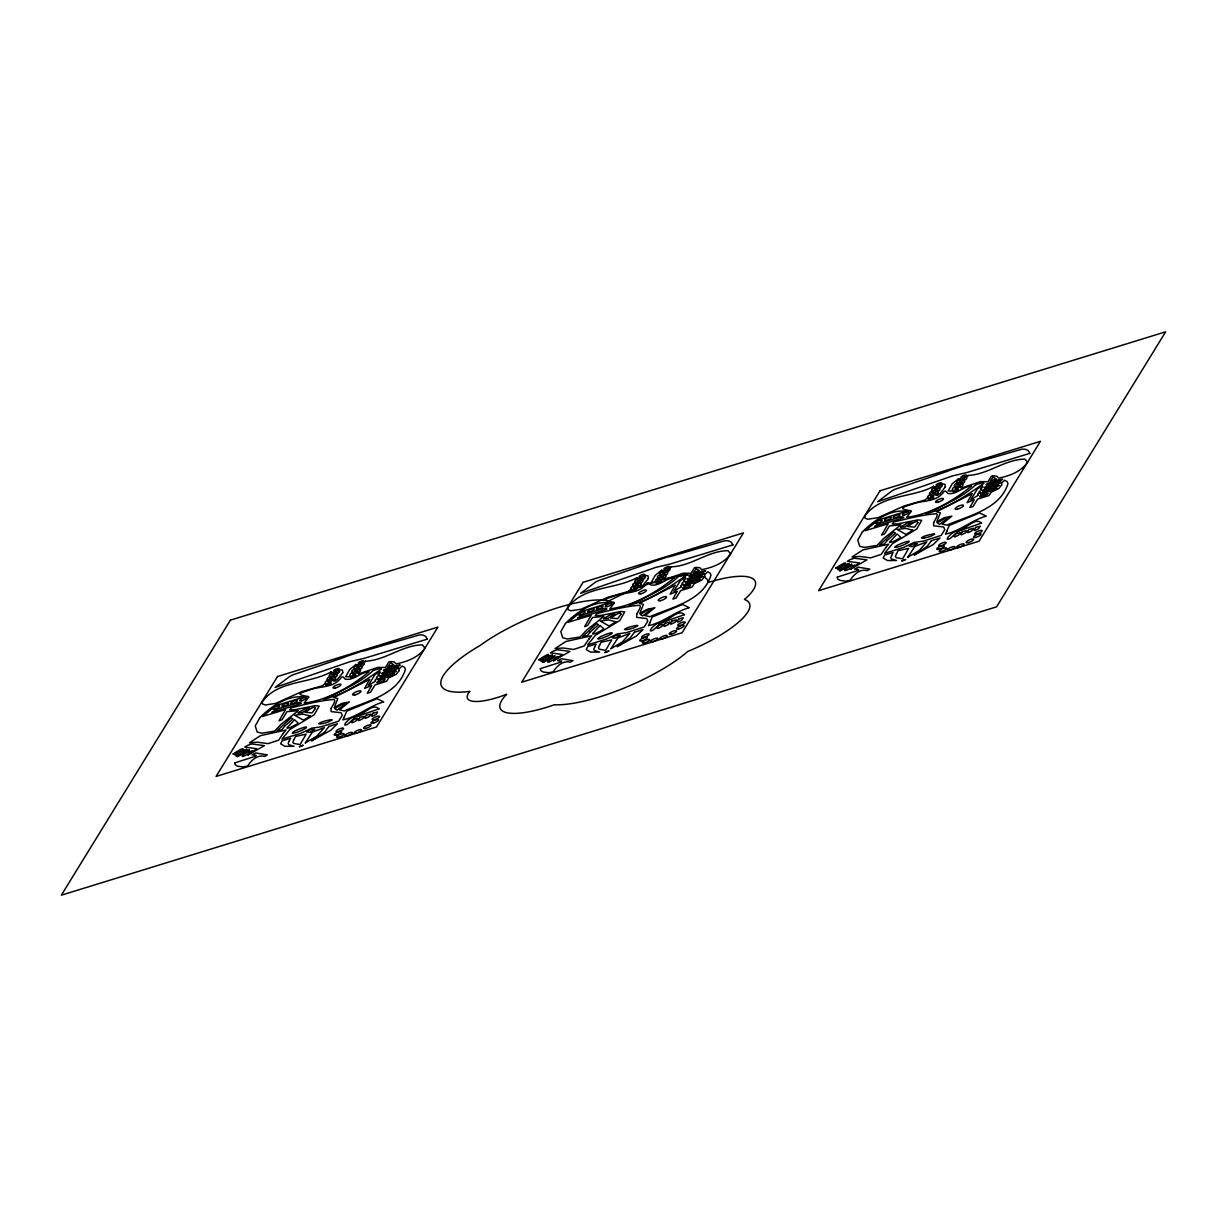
<?xml version="1.0" encoding="UTF-8"?>
<svg xmlns="http://www.w3.org/2000/svg" width="1227" height="1227" viewBox="0 0 1227 1227"><rect width="100%" height="100%" fill="white"/><g stroke="black" fill="none" stroke-linecap="round" stroke-linejoin="round"><path stroke-width="1.5" d="M377.164 682.595C385.631 682.151 388.729 676.414 379.097 680.924M682.779 588.469C690.801 587.978 694.543 582.258 684.666 586.721A2.96 0.813 -23.3 0 0 682.81 588.3M636.614 577.81C615.248 589.696 583.285 585.862 567.886 607.656L568.116 609.788L570.954 610.785L581.138 609.19L607.58 597.38L628.025 591.567L631.322 588.837A5.69 1.564 -23.3 0 1 633.884 585.54A5.69 1.564 -23.3 0 1 636.015 581.966A5.69 1.564 -23.3 0 1 638.362 578.316A5.66 1.564 -23.3 0 1 636.614 577.81L636.66 577.932A5.721 1.58 -23.3 0 0 638.362 578.331M933.578 486.26L933.578 486.122A5.66 1.564 -23.3 0 0 935.327 486.766A5.69 1.564 -23.3 0 0 932.98 490.417A5.69 1.564 -23.3 0 0 930.848 493.99A5.69 1.564 -23.3 0 0 928.287 497.272L924.989 500.002L904.529 505.815L878.103 517.641L867.918 519.22L865.081 518.223L864.851 516.107C880.234 494.374 912.397 497.932 933.624 486.383A5.721 1.58 -23.3 0 0 935.327 486.766M398.99 670.832L396.26 674.252L388.637 677.902L386.536 681.322L375.063 684.865L370.493 692.289L367.302 693.27L371.704 685.479L364.526 688.424L369.741 679.329L333.928 697.549L337.824 698.608L334.235 707.55L341.428 703.608L349.342 701.905L339.48 709.835L344.342 710.924C365.83 701.43 397.747 695.08 405.431 669.313L404.665 667.427L402.073 666.031L398.714 669.221A12.607 3.482 -23.3 0 1 399.036 669.62L399.097 669.743A12.408 3.42 -23.3 0 1 399.128 670.709M704.62 576.521L701.829 580.049L694.221 583.684L692.12 587.104L680.632 590.647L676.062 598.086L672.887 599.067L677.289 591.276L670.111 594.221L675.31 585.126L639.512 603.331L643.408 604.39L639.804 613.331L647.012 609.405L654.911 607.702L645.065 615.617L649.911 616.721C671.399 607.212 703.316 600.877 711 575.095L710.249 573.208L707.657 571.813L704.298 575.003A12.607 3.482 -23.3 0 1 704.62 575.417L704.681 575.54A12.408 3.42 -23.3 0 1 704.712 576.491M1001.539 485.064L998.793 488.484L991.186 492.134L989.085 495.555L977.597 499.098L973.026 506.521L969.836 507.503L974.253 499.711L967.075 502.671L972.275 493.561L936.477 511.782L940.373 512.84L936.768 521.782L943.962 517.855L951.876 516.138L942.029 524.067L946.876 525.156C968.364 515.662 1000.281 509.312 1007.965 483.545L1007.214 481.659L1004.622 480.263L1001.263 483.453A12.607 3.482 -23.3 0 1 1001.585 483.852L1001.646 483.99A12.408 3.42 -23.3 0 1 1001.677 484.941M365.554 661.246C385.585 660.218 402.287 645.172 422.364 644.865L425.017 648.04C418.698 657.396 406.674 661.859 396.122 663.868L394.25 661.92L390.232 661.568L388.79 662.059L385.462 667.488L377.839 667.381L358.483 673.93L357.839 673.117A5.69 1.564 -23.3 0 0 359.128 670.003A5.69 1.564 -23.3 0 0 360.922 666.644A5.69 1.564 -23.3 0 0 362.671 663.101L363.453 662.703A5.66 1.564 -23.3 0 0 365.324 661.445L365.554 661.246A5.736 1.58 -23.3 0 1 363.069 662.902M968.088 475.478C988.134 474.45 1004.836 459.404 1024.913 459.097L1027.566 462.272C1021.247 471.628 1009.207 476.091 998.655 478.101L996.784 476.153L992.766 475.8L991.339 476.291L987.996 481.72L980.388 481.628L961.032 488.162L960.373 487.349A5.69 1.564 -23.3 0 0 961.661 484.236A5.69 1.564 -23.3 0 0 963.456 480.877A5.69 1.564 -23.3 0 0 965.22 477.334A5.736 1.58 -23.3 0 0 968.088 475.478L967.858 475.677A5.66 1.564 -23.3 0 1 965.22 477.334M399.557 665.479L400.14 664.942L395.385 665.709A59.371 16.365 -23.3 0 0 389.619 667.457L388.069 667.994A3.006 0.828 -23.3 0 0 387.533 668.194A5.445 1.503 -23.3 0 1 386.827 668.47L383.422 670.448L396.244 667.043A7.791 2.147 -23.3 0 0 399.481 665.555M705.142 571.276L705.632 570.647L700.97 571.491A59.371 16.365 -23.3 0 0 695.203 573.254L693.638 573.776A3.006 0.828 -23.3 0 0 693.117 573.991A5.445 1.503 -23.3 0 1 692.411 574.267L688.991 576.23L701.813 572.825A7.791 2.147 -23.3 0 0 705.05 571.337L705.019 571.337M331.045 671.875C309.419 684.129 277.747 680.003 262.317 701.859L262.532 703.991L265.369 704.988L275.554 703.408L301.995 691.583L322.44 685.77L325.738 683.04A5.69 1.564 -23.3 0 1 328.299 679.743A5.69 1.564 -23.3 0 1 330.446 676.184A5.69 1.564 -23.3 0 1 332.793 672.534L332.21 672.565A5.721 1.58 -23.3 0 1 331.045 671.89A5.66 1.564 -23.3 0 0 332.471 672.565M383.085 674.559L379.726 676.598A3.144 0.859 -23.3 0 0 379.879 676.675L391.72 673.5A12.623 3.482 -23.3 0 0 395.738 671.644L396.352 670.97L391.643 671.798A59.371 16.365 -23.3 0 0 385.891 673.546L384.465 674.022A3.006 0.828 -23.3 0 0 383.806 674.283A5.445 1.503 -23.3 0 1 383.085 674.559M992.168 481.69L990.603 482.226A3.006 0.828 -23.3 0 0 990.082 482.441L990.02 482.456A5.445 1.503 -23.3 0 1 989.376 482.717L985.956 484.68L998.778 481.275A7.791 2.147 -23.3 0 0 1002.014 479.788L1002.658 479.143L997.919 479.941A59.371 16.365 -23.3 0 0 992.168 481.69M697.304 579.297L685.464 582.472A3.144 0.859 -23.3 0 1 685.31 582.38L688.669 580.356A5.445 1.503 -23.3 0 0 689.313 580.11L689.375 580.08A3.006 0.828 -23.3 0 1 689.911 579.865L691.461 579.328A59.371 16.365 -23.3 0 1 697.227 577.58L701.951 576.782L701.292 577.426A12.623 3.482 -23.3 0 1 697.304 579.251M924.161 537.993L926.814 537.441A22.577 6.227 -23.3 0 0 930.48 536.398L934.713 534.205A4.847 1.334 -23.3 0 0 933.747 533.837L928.824 534.865A41.856 11.534 -23.3 0 0 923.992 536.337L921.462 537.825A7.807 2.147 -23.3 0 0 924.207 537.963M627.196 629.558L629.85 629.006A22.577 6.227 -23.3 0 0 633.515 627.948L637.779 625.816A4.847 1.334 -23.3 0 0 636.782 625.387L631.859 626.414A41.856 11.534 -23.3 0 0 627.028 627.902L624.497 629.39A7.807 2.147 -23.3 0 0 627.242 629.528M671.322 566.828C691.461 566.168 707.902 550.816 727.948 550.662L730.602 553.822C724.283 563.178 712.243 567.656 701.691 569.665L699.819 567.718L695.801 567.365L694.375 567.84L691.031 573.27L683.424 573.178L664.068 579.711L663.408 578.914A5.69 1.564 -23.3 0 0 664.697 575.8A5.69 1.564 -23.3 0 0 666.506 572.426A5.69 1.564 -23.3 0 0 668.255 568.883A5.736 1.58 -23.3 0 0 671.338 566.828A5.66 1.564 -23.3 0 1 668.255 568.883M318.836 723.485L321.459 722.105A41.856 11.534 -23.3 0 1 326.275 720.632L331.198 719.605A4.847 1.334 -23.3 0 1 332.18 719.973L327.946 722.166A22.577 6.227 -23.3 0 1 324.281 723.209L321.627 723.761A7.807 2.147 -23.3 0 1 318.882 723.623L318.928 723.593M663.04 570.57A5.736 1.58 -23.3 0 1 661.43 570.31L655.187 575.448L651.215 582.534L654.605 582.626L655.739 580.923A5.69 1.564 -23.3 0 1 658.623 577.764A5.69 1.564 -23.3 0 1 660.77 574.205A5.69 1.564 -23.3 0 1 663.117 570.555A5.66 1.564 -23.3 0 1 661.537 570.279M960.005 479.021A5.736 1.58 -23.3 0 1 958.394 478.76L952.152 483.898L948.164 490.984L951.569 491.076L952.704 489.358A5.69 1.564 -23.3 0 1 955.588 486.214A5.69 1.564 -23.3 0 1 957.72 482.64A5.69 1.564 -23.3 0 1 960.066 479.005A5.66 1.564 -23.3 0 1 958.502 478.714M377.241 682.503A2.96 0.813 -23.3 0 1 379.02 680.893M357.532 664.773A5.752 1.58 -23.3 0 1 355.907 664.497L349.603 669.666L345.631 676.752L349.02 676.844L350.155 675.126A5.69 1.564 -23.3 0 1 353.054 671.982A5.69 1.564 -23.3 0 1 355.186 668.408A5.69 1.564 -23.3 0 1 357.532 664.758A5.66 1.564 -23.3 0 1 355.953 664.482M987.842 493.622L986.094 495.171L979.698 496.782A2.96 0.813 -23.3 0 1 981.554 495.125L987.842 493.668M299.434 746.737L303.192 745.234L299.449 746.691M605.018 652.534L608.776 651.016L605.018 652.534M901.983 560.969L905.741 559.466L902.014 560.877M292.425 733.01C295.124 734.16 312.486 725.709 304.526 727.228A33.451 9.218 -23.3 0 0 300.308 728.654L295.109 730.832A5.107 1.411 -23.3 0 0 293.36 731.967A5.951 1.641 -23.3 0 0 292.931 732.335L292.44 732.933M598.009 638.807C600.724 639.988 618.239 631.322 610.11 633.025A33.451 9.218 -23.3 0 0 605.877 634.436L600.693 636.629A5.107 1.411 -23.3 0 0 598.929 637.749A5.951 1.641 -23.3 0 0 598.5 638.132L598.024 638.73M894.958 547.242C897.689 548.438 915.204 539.773 907.06 541.475A33.451 9.218 -23.3 0 0 902.842 542.886L897.658 545.064A5.107 1.411 -23.3 0 0 895.894 546.199A5.951 1.641 -23.3 0 0 895.465 546.567L895.02 547.089M375.539 681.123L368.253 685.494L374.864 674.743L379.588 671.414L380.37 672.626L377.931 674.727L379.235 675.095L377.149 676.644L376.336 677.948L377.64 678.301L375.109 679.957L375.539 681.123M681.108 586.92L673.838 591.276L680.433 580.524L685.172 577.196L685.954 578.423L683.516 580.524L684.819 580.892L682.718 582.426L681.921 583.745L683.224 584.083L680.678 585.754L681.108 586.92M978.072 495.355L970.787 499.726L977.398 488.975L982.137 485.647L982.919 486.874L980.48 488.959L981.784 489.328L978.885 492.18L980.189 492.533L977.643 494.19L978.072 495.355M308.683 697.197L304.173 703.071C327.594 700.326 351.72 686.062 369.02 671.736C360.339 672.151 354.128 680.724 345.262 679.221L343.223 676.921L341.581 677.105C333.514 688.761 320.308 685.556 309.035 690.141C296.965 693.93 297.133 694.589 308.422 696.537L308.683 697.197M614.252 602.994L609.742 608.868C633.163 606.123 657.304 591.843 674.605 577.534C665.908 577.932 659.697 586.506 650.831 585.018L648.807 582.718L647.15 582.886C639.098 594.543 625.877 591.337 614.62 595.939C602.534 599.727 602.718 600.371 614.006 602.334L614.252 602.994M911.216 511.429L906.707 517.319C930.127 514.558 954.269 500.294 971.569 485.969C962.873 486.383 956.661 494.956 947.796 493.453L945.772 491.153L944.115 491.337C936.063 502.993 922.842 499.788 911.584 504.374C899.498 508.162 899.667 508.822 910.971 510.785L911.216 511.429M394.542 674.098L393.836 674.681A12.623 3.482 -23.3 0 1 389.849 676.506L378.008 679.727A3.144 0.859 -23.3 0 1 377.855 679.635L381.214 677.611A5.445 1.503 -23.3 0 0 381.858 677.365A3.006 0.828 -23.3 0 1 382.456 677.12L384.02 676.583A59.371 16.365 -23.3 0 1 389.772 674.835L394.527 674.129M398.315 667.933L397.625 668.516A12.623 3.482 -23.3 0 1 393.637 670.356L381.796 673.562A3.144 0.859 -23.3 0 1 381.643 673.485L385.002 671.445A5.445 1.503 -23.3 0 0 385.646 671.2A3.006 0.828 -23.3 0 1 386.244 670.954L387.809 670.433A59.371 16.365 -23.3 0 1 393.56 668.684L398.315 667.963M700.111 579.88L699.421 580.463A12.623 3.482 -23.3 0 1 695.433 582.304L683.669 585.54A3.144 0.859 -23.3 0 1 683.439 585.432L686.798 583.392A5.445 1.503 -23.3 0 0 687.442 583.147A3.006 0.828 -23.3 0 1 688.04 582.902L689.589 582.38A59.371 16.365 -23.3 0 1 695.356 580.632L700.111 579.85M703.899 573.73L703.194 574.297A12.623 3.482 -23.3 0 1 699.221 576.138L687.381 579.359A3.144 0.859 -23.3 0 1 687.227 579.267L690.586 577.242A5.445 1.503 -23.3 0 0 691.23 576.997L691.292 576.951A3.006 0.828 -23.3 0 1 691.813 576.736L693.378 576.215A59.371 16.365 -23.3 0 1 699.145 574.466L703.899 573.73M997.076 488.331L996.37 488.913A12.623 3.482 -23.3 0 1 992.398 490.739L980.557 493.96A3.144 0.859 -23.3 0 1 980.404 493.868L983.763 491.843A5.445 1.503 -23.3 0 0 984.407 491.598A3.006 0.828 -23.3 0 1 984.99 491.352L986.554 490.815A59.371 16.365 -23.3 0 1 992.321 489.067L997.076 488.361M998.947 485.294L998.364 485.8A12.623 3.482 -23.3 0 1 994.269 487.702L982.428 490.923A3.144 0.859 -23.3 0 1 982.275 490.831L985.634 488.806A5.445 1.503 -23.3 0 0 986.278 488.545L986.339 488.515A3.006 0.828 -23.3 0 1 986.861 488.3L988.425 487.779A59.371 16.365 -23.3 0 1 994.192 486.03L998.947 485.294M1000.864 482.165L1000.281 482.686A12.623 3.482 -23.3 0 1 996.186 484.588L984.33 487.794A3.144 0.859 -23.3 0 1 984.192 487.717L987.551 485.677A5.445 1.503 -23.3 0 0 988.195 485.432L988.256 485.401A3.006 0.828 -23.3 0 1 988.778 485.186L990.342 484.665A59.371 16.365 -23.3 0 1 996.094 482.917L1000.864 482.211M378.898 708.869L355.615 717.043L348.023 723.961A10.031 2.761 -23.3 0 1 347.103 724.528C340.002 727.918 350.631 715.985 354.848 716.921A7.055 1.948 -23.3 0 0 355.983 716.43C363.131 715.356 372.579 702.442 378.898 708.869M684.467 614.666L661.2 622.825L653.608 629.758A10.031 2.761 -23.3 0 1 652.687 630.325C645.586 633.715 656.215 621.782 660.417 622.702A7.055 1.948 -23.3 0 0 661.568 622.227C668.746 621.077 678.102 608.331 684.467 614.666M981.431 523.101L958.164 531.276L950.572 538.193A10.031 2.761 -23.3 0 1 949.637 538.76C942.459 542.227 953.088 530.279 957.382 531.153A7.055 1.948 -23.3 0 0 958.532 530.662C965.68 529.589 975.112 516.674 981.431 523.101M249.188 750.05L237.302 756.584L249.188 750.05M427.318 639.129L364.557 658.239A42.684 11.764 -23.3 0 1 360.309 659.252L350.523 661.537L275.124 687.473L289.695 676.476A15.199 4.187 -23.3 0 1 292.655 674.957L344.02 657.381A36.902 10.169 -23.3 0 0 347.272 656.092L361.689 651.261A30.506 8.405 -23.3 0 0 364.879 650.709L418.99 635.034A22.285 6.15 -23.3 0 1 423.223 635.157L425.754 636.445L427.318 639.129M554.757 655.832L542.871 662.381L554.757 655.832M732.887 544.911L670.126 564.021A42.684 11.764 -23.3 0 1 665.878 565.049L656.108 567.319L580.708 593.27L595.279 582.273A15.199 4.187 -23.3 0 1 598.239 580.754L649.604 563.162A36.902 10.169 -23.3 0 0 652.856 561.889L667.273 557.043A30.506 8.405 -23.3 0 0 670.463 556.506L724.574 540.816A22.285 6.15 -23.3 0 1 728.807 540.954L731.338 542.227L732.887 544.911M851.722 564.282L839.835 570.816L851.722 564.282M1029.852 453.361L967.091 472.472A42.684 11.764 -23.3 0 1 962.842 473.499L953.057 475.769L877.673 501.72L892.244 490.708A15.199 4.187 -23.3 0 1 895.204 489.205L946.569 471.613A36.902 10.169 -23.3 0 0 949.821 470.324L964.223 465.493A30.506 8.405 -23.3 0 0 967.413 464.956L1021.539 449.266A22.285 6.15 -23.3 0 1 1025.772 449.404L1028.303 450.677L1029.852 453.361M234.786 762.872L235.124 764.804L237.609 766.2L243.023 766.921L247.624 766.031C251.152 760.403 257.532 754.314 264.771 756.399L267.302 754.881L255.829 752.964L252.026 754.789L256.213 755.387L255.293 756.292L234.786 762.872M540.355 668.669L540.708 670.586L543.178 671.997L548.607 672.718L553.208 671.829C556.721 666.184 563.116 660.111 570.356 662.197L572.886 660.678L561.414 658.761L557.595 660.586L561.782 661.184L560.862 662.089L540.355 668.669M837.32 577.104L837.673 579.037L840.142 580.432L845.572 581.169L850.158 580.264C853.685 574.635 860.081 568.546 867.32 570.632L869.851 569.113L858.363 567.196L854.559 569.021L858.747 569.619L857.826 570.524L837.32 577.104M331.091 708.516L331.106 711.599L341.152 712.734L342.241 715.326L338.652 721.154L320.968 726.859L311.735 728.163L300.906 733.286L281.98 739.129L289.787 729.559L314.204 714.774L319.158 706.077L315.201 705.678L295.094 709.666L289.71 709.712L291.29 707.749C304.879 704.543 319.281 700.586 333.959 699.482L334.864 700.51L334.081 703.025L331.091 708.516M636.675 614.298L636.69 617.38L646.721 618.531L647.81 621.123L644.236 626.951L626.537 632.641L617.304 633.945L606.491 639.083L587.564 644.911L595.356 635.341L619.773 620.571L624.742 611.874L620.77 611.46L600.678 615.463L595.279 615.494L596.874 613.546C610.448 610.325 624.865 606.383 639.528 605.279L640.433 606.291L639.65 608.822L636.675 614.298M933.64 522.748L933.655 525.831L943.686 526.966L944.775 529.573L941.201 535.401L923.502 541.092L914.268 542.395L903.44 547.518L884.514 553.362L892.32 543.791L916.738 529.006L921.707 520.309L917.735 519.911L897.643 523.914L892.244 523.944L893.839 521.981C907.413 518.776 921.83 514.834 936.492 513.714L937.397 514.742L936.615 517.257L933.64 522.748M246.811 749.36C227.869 762.642 235.339 751.399 246.811 749.36M552.38 655.157C533.3 668.531 541.613 656.583 552.38 655.157M849.345 563.592C830.25 576.981 838.578 565.033 849.345 563.592M247.992 754.988L264.449 745.648L251.78 743.961L247.394 745.464L244.756 747.074L256.826 748.7L247.992 754.988M553.561 660.786L570.018 651.43L557.365 649.743L552.978 651.261L550.34 652.871L562.411 654.482L553.561 660.786M850.526 569.236L866.983 559.88L854.314 558.193L849.943 559.696L847.305 561.322L859.375 562.932L850.526 569.236M289.051 741.338L288.161 743.409L288.882 744.728L294.051 746.307L284.848 746.292L280.661 743.761L282.103 740.801L290.554 738.271L289.051 741.338M594.635 647.12L593.745 649.19L594.466 650.525L599.635 652.104L590.432 652.089L586.245 649.558L587.687 646.583L596.138 644.052L594.635 647.12M891.6 555.57L890.71 557.641L891.431 558.96L896.584 560.54L887.397 560.524L883.195 557.994L884.636 555.033L893.103 552.503L891.6 555.57M287.394 727.534L287.072 728.255L290.37 727.565L298.391 723.301L294.541 719.743L287.394 727.534M592.963 633.331L592.656 634.037L595.939 633.347L603.975 629.098L600.11 625.525L592.963 633.331M889.928 541.767L889.606 542.487L892.903 541.797L900.94 537.533L897.075 533.975L889.928 541.767M293.974 739.574L292.839 742.044L293.56 743.363L300.078 744.62L306.152 734.114L295.477 736.507L293.974 739.574M599.543 645.371L598.423 647.841L599.129 649.16L605.663 650.402L611.721 639.896L601.046 642.304L599.543 645.371M896.508 553.806L895.373 556.276L896.093 557.61L902.612 558.852L908.686 548.346L898.011 550.739L896.508 553.806M344.235 717.074L342.916 719.85C357.763 716.829 369.25 705.801 383.744 701.905L376.996 698.684L346.689 711.215L344.235 717.074M649.804 622.871L648.485 625.632C663.347 622.61 674.835 611.583 689.313 607.702L682.565 604.482L652.273 616.997L649.804 622.871M946.769 531.306L945.45 534.082C960.312 531.061 971.799 520.033 986.278 516.138L979.529 512.917L949.223 525.447L946.769 531.306M259.879 717.688L255.231 725.878L257.195 732.028L261.842 733.194L274.618 731.139L281.167 724.221L298.345 710.632L286.965 711.66L282.011 719.728L279.035 720.832L285.615 709.497L262.563 716.476L275.845 705.678L303.882 697.043C287.44 694.942 270.937 706.461 259.879 717.688M565.463 623.469L560.8 631.66L562.779 637.81L567.426 638.991L580.202 636.92L586.736 630.018L603.929 616.414L592.549 617.457L587.58 625.525L584.619 626.614L591.199 615.294L568.147 622.273L581.429 611.475L609.466 602.825C593.024 600.724 576.521 612.258 565.463 623.469M862.412 531.92L857.765 540.11L859.744 546.26L864.391 547.426L877.167 545.371L883.701 538.469L900.879 524.865L889.514 525.892L884.544 533.975L881.569 535.064L888.149 523.73L865.096 530.708L878.394 519.911L906.416 511.276C889.989 509.174 873.486 520.708 862.412 531.92M230.415 620.156L61.35 895.189L996.585 606.844L1165.65 331.811L230.415 620.156M277.501 676.537L216.09 776.43L376.49 726.982L437.901 627.089L277.501 676.537M283.161 733.47L278.667 740.142L268.069 743.654L257.302 742.197L249.418 742.81L260.308 735.709L286.075 729.958L283.161 733.47M342.778 672.657L337.471 679.436L334.894 681.123L333.207 680.816A5.69 1.564 -23.3 0 0 334.373 677.779A5.69 1.564 -23.3 0 0 336.183 674.405A5.69 1.564 -23.3 0 0 337.931 670.862L339.925 669.697L342.44 670.08L342.778 672.657M305.339 742.918L316.75 736.215L324.342 727.611L312.302 732.212L305.339 742.918M353.069 719.574L351.397 722.274L352.272 722.749L356.137 720.816L357.624 718.408L353.069 719.574M359.772 717.442L358.1 720.157L358.959 720.617L362.824 718.7L364.312 716.292L359.772 717.442M366.382 715.218L364.71 717.933L365.569 718.393L369.434 716.476L370.922 714.068L366.382 715.218M373.115 713.148L371.444 715.862L372.302 716.323L376.183 714.39L377.655 711.982L373.115 713.148M583.07 582.334L521.674 682.227L682.074 632.764L743.47 532.871L583.07 582.334M588.73 639.252L584.251 645.939L573.653 649.451L562.886 647.994L554.987 648.592L565.877 641.491L591.659 635.755L588.73 639.252M648.347 578.454L643.04 585.218L640.463 586.905L638.792 586.598A5.69 1.564 -23.3 0 0 639.957 583.561A5.69 1.564 -23.3 0 0 641.752 580.202A5.69 1.564 -23.3 0 0 643.5 576.659L645.494 575.494L648.025 575.862L648.347 578.454M610.923 648.7L622.319 642.012L629.911 633.393L617.887 638.009L610.923 648.7M658.654 625.356L656.982 628.071L657.841 628.531L661.721 626.614L663.193 624.206L658.654 625.356M665.341 623.239L663.684 625.939L664.543 626.414L668.408 624.482L669.896 622.074L665.341 623.239M671.951 621.015L670.279 623.715L671.154 624.19L675.019 622.258L676.506 619.85L671.951 621.015M678.684 618.929L677.028 621.644L677.887 622.104L681.752 620.187L683.24 617.779L678.684 618.929M880.035 490.769L818.639 590.662L979.039 541.214L1040.435 441.321L880.035 490.769M885.695 547.702L881.201 554.374L870.618 557.886L859.851 556.429L851.952 557.043L862.842 549.941L888.624 544.19L885.695 547.702M945.311 486.904L940.005 493.668L937.428 495.355L935.756 495.048A5.69 1.564 -23.3 0 0 936.922 492.012A5.69 1.564 -23.3 0 0 938.716 488.637A5.69 1.564 -23.3 0 0 940.465 485.094L942.459 483.929L944.989 484.312L945.311 486.904M907.888 557.15L919.284 550.463L926.876 541.843L914.836 546.444L907.888 557.15M955.618 533.806L953.946 536.521L954.805 536.981L958.67 535.064L960.158 532.641L955.618 533.806M962.305 531.674L960.634 534.389L961.508 534.849L965.373 532.932L966.861 530.524L962.305 531.674M968.916 529.45L967.244 532.165L968.118 532.641L971.983 530.708L973.456 528.3L968.916 529.45M975.649 527.38L973.993 530.095L974.851 530.555L978.717 528.638L980.204 526.214L975.649 527.38M390.585 662.887L387.701 666.951L393.683 664.697L390.585 662.887M696.154 568.684L693.27 572.748L699.267 570.494L696.154 568.684M993.118 477.119L990.235 481.183L996.232 478.944L993.118 477.119M328.882 726.461L324.603 732.166L311.551 740.909L330.753 730.28L337.456 723.731L328.882 726.461M634.466 632.242L630.172 637.963L617.135 646.706L636.338 636.061L643.04 629.512L634.466 632.242M931.431 540.693L927.137 546.398L914.1 555.156L933.287 544.512L940.005 537.963L931.431 540.693M315.4 708.47L312.041 712.918L305.032 712.227L311.842 708.01L314.679 707.135L315.4 708.47M620.969 614.252L617.626 618.699L610.601 618.025L617.411 613.807L620.264 612.933L620.969 614.252M917.934 522.702L914.59 527.15L907.566 526.46L914.376 522.242L917.213 521.368L917.934 522.702M284.511 726.323L281.735 729.896L277.118 730.786L291.075 717.826L293.008 718.884L284.511 726.323M590.08 632.104L587.304 635.693L582.687 636.568L596.644 623.623L598.577 624.681L590.08 632.104M887.044 540.555L884.268 544.128L879.652 545.018L893.609 532.058L895.541 533.131L887.044 540.555M373.299 670.417C359.158 683.7 340.769 691.077 323.529 699.405C344.864 694.359 363.667 681.506 381.428 669.052L380.631 668.301L373.299 670.417M678.884 576.215C664.743 589.481 646.353 596.859 629.114 605.202C650.448 600.141 669.252 587.304 686.997 574.85L686.215 574.098L678.884 576.215M975.833 484.65C961.707 497.932 943.318 505.309 926.078 513.638C947.413 508.591 966.201 495.754 983.962 483.285L983.18 482.533L975.833 484.65M233.176 753.945C237.317 756.062 252.977 740.955 233.176 753.945M538.76 659.727C542.901 661.859 558.561 646.752 538.76 659.727M835.71 568.178C839.866 570.294 855.526 555.187 835.71 568.178M310.354 716.047L303.514 720.157L294.618 715.249L303.1 714.129L310.354 716.047M615.939 621.828L609.083 625.954L600.187 621.046L608.669 619.911L615.939 621.828M912.903 530.279L906.047 534.389L897.152 529.497L905.633 528.362L912.903 530.279M345.615 703.746L337.011 710.111L334.649 708.639L343.545 703.531L345.615 703.746M651.184 609.543L642.595 615.893L640.218 614.42L649.129 609.313L651.184 609.543M948.149 517.978L939.56 524.343L937.183 522.871L946.094 517.763L948.149 517.978M252.379 751.093C235.339 762.703 242.563 751.86 252.379 751.093M557.948 656.89C540.908 668.5 548.147 657.657 557.948 656.89M854.912 565.34C837.872 576.935 845.096 566.092 854.912 565.34M310.508 729.513L306.689 731.998L309.679 732.427L314.725 729.513L310.508 729.513M616.092 635.295L612.258 637.779L615.248 638.224L620.31 635.31L616.092 635.295M913.057 543.745L909.222 546.23L912.213 546.659L917.275 543.745L913.057 543.745M299.741 711.89L297.931 713.025L302.363 712.58L309.373 708.286L304.725 708.991L299.741 711.89M605.325 617.672L603.515 618.822L607.932 618.377L614.957 614.067L610.294 614.773L605.325 617.672M902.29 526.122L900.48 527.257L904.897 526.828L911.906 522.518L907.259 523.223L902.29 526.122M297.057 702.964L278.759 708.608A7.577 2.086 -23.3 0 0 271.873 712.519L301.213 703.47A7.577 2.086 -23.3 0 0 297.057 702.964M602.626 608.745L584.328 614.39A7.577 2.086 -23.3 0 0 577.457 618.301L606.798 609.267A7.577 2.086 -23.3 0 0 602.626 608.745M899.59 517.196L881.293 522.84A7.577 2.086 -23.3 0 0 874.406 526.751L903.762 517.702A7.577 2.086 -23.3 0 0 899.59 517.196M469.696 691.414A43.129 11.887 -23.3 0 0 506.751 694.221A67.592 18.635 -23.3 0 0 554.374 704.758A88.037 24.264 -23.3 0 0 687.733 651.476A71.503 19.709 -23.3 0 0 744.467 599.466A68.206 18.804 -23.3 0 0 708.439 582.396A78.007 21.503 -23.3 0 0 608.853 600.954A85.844 23.666 -23.3 0 0 480.125 645.463A85.997 23.696 -23.3 0 0 469.696 691.414M660.617 600.647A4.571 1.258 -23.3 0 0 666.552 596.935A4.571 1.258 -23.3 0 0 659.881 598.592A4.571 1.258 -23.3 0 0 660.617 600.647M640.908 593.776A4.31 1.181 -23.3 0 0 646.491 590.294A4.31 1.181 -23.3 0 0 640.203 591.843A4.31 1.181 -23.3 0 0 640.908 593.776M634.896 587.503A3.037 0.844 -23.3 0 0 638.838 585.049A3.037 0.844 -23.3 0 0 634.405 586.138A3.037 0.844 -23.3 0 0 634.896 587.503M661.384 576.383A3.037 0.844 -23.3 0 0 665.325 573.914A3.037 0.844 -23.3 0 0 660.893 575.018A3.037 0.844 -23.3 0 0 661.384 576.383M607.273 606.552A3.681 1.012 -23.3 0 0 612.043 603.561A3.681 1.012 -23.3 0 0 606.675 604.896A3.681 1.012 -23.3 0 0 607.273 606.552M598.193 609.344A3.681 1.012 -23.3 0 0 602.963 606.368A3.681 1.012 -23.3 0 0 597.595 607.702A3.681 1.012 -23.3 0 0 598.193 609.344M589.481 612.028A3.681 1.012 -23.3 0 0 594.251 609.052A3.681 1.012 -23.3 0 0 588.883 610.386A3.681 1.012 -23.3 0 0 589.481 612.028M580.402 614.834A3.681 1.012 -23.3 0 0 585.172 611.844A3.681 1.012 -23.3 0 0 579.804 613.178A3.681 1.012 -23.3 0 0 580.402 614.834M678.776 628.96A4.08 1.12 -23.3 0 0 684.068 625.647A4.08 1.12 -23.3 0 0 678.102 627.135A4.08 1.12 -23.3 0 0 678.776 628.96M671.338 634.175A4.08 1.12 -23.3 0 0 676.629 630.877A4.08 1.12 -23.3 0 0 670.678 632.35A4.08 1.12 -23.3 0 0 671.338 634.175M661.874 638.976A4.08 1.12 -23.3 0 0 667.166 635.663A4.08 1.12 -23.3 0 0 661.215 637.15A4.08 1.12 -23.3 0 0 661.874 638.976M652.718 641.721A4.08 1.12 -23.3 0 0 658.009 638.408A4.08 1.12 -23.3 0 0 652.043 639.88A4.08 1.12 -23.3 0 0 652.718 641.721M644.451 643.025A4.08 1.12 -23.3 0 0 649.743 639.727A4.08 1.12 -23.3 0 0 643.792 641.2A4.08 1.12 -23.3 0 0 644.451 643.025M641.966 640.801A4.08 1.12 -23.3 0 0 647.258 637.488A4.08 1.12 -23.3 0 0 641.307 638.96A4.08 1.12 -23.3 0 0 641.966 640.801M643.822 637.457A4.08 1.12 -23.3 0 0 649.114 634.144A4.08 1.12 -23.3 0 0 643.163 635.617A4.08 1.12 -23.3 0 0 643.822 637.457M679.927 625.509A4.08 1.12 -23.3 0 0 685.218 622.196A4.08 1.12 -23.3 0 0 679.267 623.669A4.08 1.12 -23.3 0 0 679.927 625.509M665.479 569.19A3.037 0.844 -23.3 0 0 669.421 566.721A3.037 0.844 -23.3 0 0 664.988 567.825A3.037 0.844 -23.3 0 0 665.479 569.19M663.577 572.81A3.037 0.844 -23.3 0 0 667.519 570.34A3.037 0.844 -23.3 0 0 663.086 571.445A3.037 0.844 -23.3 0 0 663.577 572.81M659.635 579.742A3.037 0.844 -23.3 0 0 663.577 577.273A3.037 0.844 -23.3 0 0 659.144 578.377A3.037 0.844 -23.3 0 0 659.635 579.742M657.595 583.331A3.037 0.844 -23.3 0 0 661.537 580.877A3.037 0.844 -23.3 0 0 657.105 581.966A3.037 0.844 -23.3 0 0 657.595 583.331M632.841 591.107A3.037 0.844 -23.3 0 0 636.798 588.638A3.037 0.844 -23.3 0 0 632.35 589.742A3.037 0.844 -23.3 0 0 632.841 591.107M636.644 584.144A3.037 0.844 -23.3 0 0 640.586 581.675A3.037 0.844 -23.3 0 0 636.138 582.779A3.037 0.844 -23.3 0 0 636.644 584.144M638.838 580.57A3.037 0.844 -23.3 0 0 642.779 578.116A3.037 0.844 -23.3 0 0 638.347 579.205A3.037 0.844 -23.3 0 0 638.838 580.57M640.739 576.951A3.037 0.844 -23.3 0 0 644.681 574.497A3.037 0.844 -23.3 0 0 640.233 575.586A3.037 0.844 -23.3 0 0 640.739 576.951M957.581 509.098A4.571 1.258 -23.3 0 0 963.517 505.386A4.571 1.258 -23.3 0 0 956.83 507.042A4.571 1.258 -23.3 0 0 957.581 509.098M937.873 502.226A4.31 1.181 -23.3 0 0 943.456 498.729A4.31 1.181 -23.3 0 0 937.167 500.294A4.31 1.181 -23.3 0 0 937.873 502.226M931.86 495.953A3.037 0.844 -23.3 0 0 935.802 493.484A3.037 0.844 -23.3 0 0 931.37 494.588A3.037 0.844 -23.3 0 0 931.86 495.953M958.348 484.818A3.037 0.844 -23.3 0 0 962.29 482.364A3.037 0.844 -23.3 0 0 957.858 483.453A3.037 0.844 -23.3 0 0 958.348 484.818M904.238 514.987A3.681 1.012 -23.3 0 0 909.008 512.012A3.681 1.012 -23.3 0 0 903.639 513.346A3.681 1.012 -23.3 0 0 904.238 514.987M895.158 517.794A3.681 1.012 -23.3 0 0 899.928 514.803A3.681 1.012 -23.3 0 0 894.56 516.138A3.681 1.012 -23.3 0 0 895.158 517.794M886.446 520.478A3.681 1.012 -23.3 0 0 891.216 517.503A3.681 1.012 -23.3 0 0 885.848 518.822A3.681 1.012 -23.3 0 0 886.446 520.478M877.366 523.285A3.681 1.012 -23.3 0 0 882.136 520.294A3.681 1.012 -23.3 0 0 876.768 521.628A3.681 1.012 -23.3 0 0 877.366 523.285M975.726 537.411A4.08 1.12 -23.3 0 0 981.017 534.098A4.08 1.12 -23.3 0 0 975.066 535.57A4.08 1.12 -23.3 0 0 975.726 537.411M968.302 542.625A4.08 1.12 -23.3 0 0 973.594 539.328A4.08 1.12 -23.3 0 0 967.643 540.8A4.08 1.12 -23.3 0 0 968.302 542.625M958.839 547.426A4.08 1.12 -23.3 0 0 964.131 544.113A4.08 1.12 -23.3 0 0 958.18 545.586A4.08 1.12 -23.3 0 0 958.839 547.426M949.683 550.156A4.08 1.12 -23.3 0 0 954.974 546.859A4.08 1.12 -23.3 0 0 949.008 548.331A4.08 1.12 -23.3 0 0 949.683 550.156M941.416 551.475A4.08 1.12 -23.3 0 0 946.707 548.162A4.08 1.12 -23.3 0 0 940.756 549.635A4.08 1.12 -23.3 0 0 941.416 551.475M938.931 549.236A4.08 1.12 -23.3 0 0 944.223 545.938A4.08 1.12 -23.3 0 0 938.272 547.411A4.08 1.12 -23.3 0 0 938.931 549.236M940.787 545.892A4.08 1.12 -23.3 0 0 946.078 542.595A4.08 1.12 -23.3 0 0 940.127 544.067A4.08 1.12 -23.3 0 0 940.787 545.892M976.891 533.96A4.08 1.12 -23.3 0 0 982.183 530.647A4.08 1.12 -23.3 0 0 976.232 532.119A4.08 1.12 -23.3 0 0 976.891 533.96M962.443 477.64A3.037 0.844 -23.3 0 0 966.385 475.171A3.037 0.844 -23.3 0 0 961.953 476.275A3.037 0.844 -23.3 0 0 962.443 477.64M960.542 481.245A3.037 0.844 -23.3 0 0 964.483 478.791A3.037 0.844 -23.3 0 0 960.051 479.88A3.037 0.844 -23.3 0 0 960.542 481.245M956.6 488.193A3.037 0.844 -23.3 0 0 960.542 485.723A3.037 0.844 -23.3 0 0 956.109 486.828A3.037 0.844 -23.3 0 0 956.6 488.193M954.56 491.782A3.037 0.844 -23.3 0 0 958.502 489.312A3.037 0.844 -23.3 0 0 954.069 490.417A3.037 0.844 -23.3 0 0 954.56 491.782M929.805 499.542A3.037 0.844 -23.3 0 0 933.747 497.088A3.037 0.844 -23.3 0 0 929.314 498.177A3.037 0.844 -23.3 0 0 929.805 499.542M933.594 492.594A3.037 0.844 -23.3 0 0 937.551 490.125A3.037 0.844 -23.3 0 0 933.103 491.229A3.037 0.844 -23.3 0 0 933.594 492.594M935.802 489.021A3.037 0.844 -23.3 0 0 939.744 486.552A3.037 0.844 -23.3 0 0 935.296 487.656A3.037 0.844 -23.3 0 0 935.802 489.021M937.689 485.401A3.037 0.844 -23.3 0 0 941.646 482.932A3.037 0.844 -23.3 0 0 937.198 484.036A3.037 0.844 -23.3 0 0 937.689 485.401M355.032 694.865A4.571 1.258 -23.3 0 0 360.983 691.154A4.571 1.258 -23.3 0 0 354.296 692.81A4.571 1.258 -23.3 0 0 355.032 694.865M335.324 687.994A4.31 1.181 -23.3 0 0 340.922 684.497A4.31 1.181 -23.3 0 0 334.634 686.062A4.31 1.181 -23.3 0 0 335.324 687.994M329.311 681.721A3.037 0.844 -23.3 0 0 333.253 679.252A3.037 0.844 -23.3 0 0 328.821 680.356A3.037 0.844 -23.3 0 0 329.311 681.721M355.799 670.586A3.037 0.844 -23.3 0 0 359.756 668.132A3.037 0.844 -23.3 0 0 355.309 669.221A3.037 0.844 -23.3 0 0 355.799 670.586M301.704 700.755A3.681 1.012 -23.3 0 0 306.474 697.78A3.681 1.012 -23.3 0 0 301.106 699.114A3.681 1.012 -23.3 0 0 301.704 700.755M292.624 703.562A3.681 1.012 -23.3 0 0 297.394 700.571A3.681 1.012 -23.3 0 0 292.026 701.905A3.681 1.012 -23.3 0 0 292.624 703.562M283.897 706.246A3.681 1.012 -23.3 0 0 288.682 703.255A3.681 1.012 -23.3 0 0 283.299 704.589A3.681 1.012 -23.3 0 0 283.897 706.246M274.817 709.037A3.681 1.012 -23.3 0 0 279.587 706.062A3.681 1.012 -23.3 0 0 274.219 707.396A3.681 1.012 -23.3 0 0 274.817 709.037M373.192 723.178A4.08 1.12 -23.3 0 0 378.483 719.866A4.08 1.12 -23.3 0 0 372.533 721.338A4.08 1.12 -23.3 0 0 373.192 723.178M365.769 728.393A4.08 1.12 -23.3 0 0 371.06 725.08A4.08 1.12 -23.3 0 0 365.109 726.568A4.08 1.12 -23.3 0 0 365.769 728.393M356.305 733.194A4.08 1.12 -23.3 0 0 361.597 729.881A4.08 1.12 -23.3 0 0 355.631 731.353A4.08 1.12 -23.3 0 0 356.305 733.194M347.134 735.924A4.08 1.12 -23.3 0 0 352.425 732.626A4.08 1.12 -23.3 0 0 346.474 734.099A4.08 1.12 -23.3 0 0 347.134 735.924M338.882 737.243A4.08 1.12 -23.3 0 0 344.173 733.93A4.08 1.12 -23.3 0 0 338.207 735.402A4.08 1.12 -23.3 0 0 338.882 737.243M336.382 735.004A4.08 1.12 -23.3 0 0 341.673 731.706A4.08 1.12 -23.3 0 0 335.723 733.179A4.08 1.12 -23.3 0 0 336.382 735.004M338.253 731.66A4.08 1.12 -23.3 0 0 343.545 728.363A4.08 1.12 -23.3 0 0 337.594 729.835A4.08 1.12 -23.3 0 0 338.253 731.66M374.358 719.712A4.08 1.12 -23.3 0 0 379.649 716.415A4.08 1.12 -23.3 0 0 373.698 717.887A4.08 1.12 -23.3 0 0 374.358 719.712M359.894 663.393A3.037 0.844 -23.3 0 0 363.852 660.939A3.037 0.844 -23.3 0 0 359.404 662.028A3.037 0.844 -23.3 0 0 359.894 663.393M358.008 667.013A3.037 0.844 -23.3 0 0 361.95 664.559A3.037 0.844 -23.3 0 0 357.502 665.647A3.037 0.844 -23.3 0 0 358.008 667.013M354.066 673.945A3.037 0.844 -23.3 0 0 358.008 671.491A3.037 0.844 -23.3 0 0 353.575 672.58A3.037 0.844 -23.3 0 0 354.066 673.945M352.011 677.549A3.037 0.844 -23.3 0 0 355.953 675.08A3.037 0.844 -23.3 0 0 351.52 676.184A3.037 0.844 -23.3 0 0 352.011 677.549M327.272 685.31A3.037 0.844 -23.3 0 0 331.213 682.856A3.037 0.844 -23.3 0 0 326.781 683.945A3.037 0.844 -23.3 0 0 327.272 685.31M331.06 678.362A3.037 0.844 -23.3 0 0 335.002 675.893A3.037 0.844 -23.3 0 0 330.569 676.997A3.037 0.844 -23.3 0 0 331.06 678.362M333.253 674.789A3.037 0.844 -23.3 0 0 337.195 672.319A3.037 0.844 -23.3 0 0 332.762 673.424A3.037 0.844 -23.3 0 0 333.253 674.789M335.155 671.169A3.037 0.844 -23.3 0 0 339.097 668.7A3.037 0.844 -23.3 0 0 334.664 669.804A3.037 0.844 -23.3 0 0 335.155 671.169"/></g></svg>
